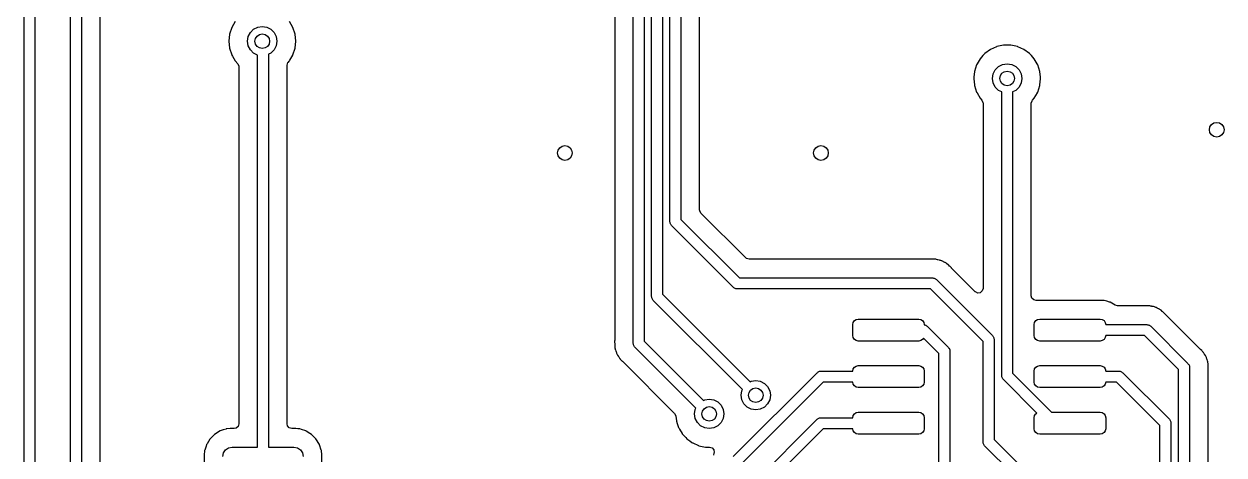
# Model space of a CAD drawing. Extents: x 51 to 243, y -135 to -54.
# Drawn here: x 51.92 to 84.66, y -84.43 to -72.68 of the extents above; entities that cross this region are included whole.
import ezdxf

# ---------------------------------------------------------------- set-up
doc = ezdxf.new("R2010")
doc.units = 0
doc.layers.add('BLACK', color=7, linetype='CONTINUOUS')

msp = doc.modelspace()

# ---------------------------------------------------------------- linework, layer by layer
at = {"layer": 'BLACK', "linetype": 'CONTINUOUS'}
for p, q in [((68.5415, -81.3915), (68.5415, -56.1462)), ((68.8415, -56.2788), (68.8415, -81.3293)), ((68.033, -57.4911), (68.033, -81.3094)), ((51.92, -100.33), (51.92, -58.166)), ((52.22, -58.2281), (52.22, -100.268)), ((69.041, -80.113), (69.041, -58.1186)), ((69.341, -58.1807), (69.341, -80.0508)), ((69.5405, -78.0725), (69.5405, -58.3255)), ((69.8405, -58.3877), (69.8405, -78.0103)), ((53.19, -94.996), (53.19, -63.246)), ((53.49, -63.3081), (53.49, -94.9339)), ((53.9985, -94.671), (53.9985, -63.5709)), ((70.349, -77.7475), (70.349, -65.6471)), ((57.681, -72.6151), (57.5855, -72.7804)), ((59.2545, -72.7804), (59.159, -72.6151)), ((57.5258, -72.9686), (57.5073, -73.1446)), ((57.5265, -72.9621), (57.5258, -72.9686)), ((57.5258, -72.9686), (57.5258, -72.9686)), ((57.5855, -72.7804), (57.5265, -72.9621)), ((58.0396, -73.0284), (58.0964, -72.9169)), ((58.0964, -72.9169), (58.1849, -72.8284)), ((58.1849, -72.8284), (58.2964, -72.7716)), ((58.2964, -72.7716), (58.42, -72.752)), ((58.42, -72.752), (58.5436, -72.7716)), ((58.5436, -72.7716), (58.6551, -72.8284)), ((58.6551, -72.8284), (58.7436, -72.9169)), ((58.7436, -72.9169), (58.8004, -73.0284)), ((59.3135, -72.9621), (59.2545, -72.7804)), ((59.3142, -72.9686), (59.3135, -72.9621)), ((59.3327, -73.1446), (59.3142, -72.9686)), ((59.3142, -72.9686), (59.3142, -72.9686)), ((57.5073, -73.1446), (57.5065, -73.152)), ((57.5065, -73.152), (57.5072, -73.1586)), ((57.5072, -73.1586), (57.5254, -73.3319)), ((58.02, -73.152), (58.0396, -73.0284)), ((58.0396, -73.2756), (58.02, -73.152)), ((58.0964, -73.3871), (58.0396, -73.2756)), ((58.8004, -73.2756), (58.7436, -73.3871)), ((58.8004, -73.0284), (58.82, -73.152)), ((58.82, -73.152), (58.8004, -73.2756)), ((59.3146, -73.3319), (59.3328, -73.1586)), ((59.3335, -73.152), (59.3327, -73.1446)), ((59.3328, -73.1586), (59.3335, -73.152)), ((78.4517, -73.3019), (78.2893, -73.3742)), ((78.4577, -73.2992), (78.4517, -73.3019)), ((78.4517, -73.3019), (78.4517, -73.3019)), ((78.5511, -73.2794), (78.4577, -73.2992)), ((78.6381, -73.2609), (78.5511, -73.2794)), ((78.6445, -73.2595), (78.6381, -73.2609)), ((78.6381, -73.2609), (78.6381, -73.2609)), ((78.8355, -73.2595), (78.6445, -73.2595)), ((78.8419, -73.2609), (78.8355, -73.2595)), ((78.9289, -73.2794), (78.8419, -73.2609)), ((78.8419, -73.2609), (78.8419, -73.2609)), ((79.0223, -73.2992), (78.9289, -73.2794)), ((79.0283, -73.3019), (79.0223, -73.2992)), ((79.1907, -73.3742), (79.0283, -73.3019)), ((79.0283, -73.3019), (79.0283, -73.3019)), ((57.5254, -73.3319), (57.5265, -73.3419)), ((57.5265, -73.3419), (57.5855, -73.5236)), ((57.5855, -73.5236), (57.5888, -73.5293)), ((57.5888, -73.5293), (57.5888, -73.5293)), ((57.5888, -73.5293), (57.6059, -73.5589)), ((57.6059, -73.5589), (57.681, -73.6889)), ((58.1849, -73.4756), (58.0964, -73.3871)), ((58.29, -73.5292), (58.1849, -73.4756)), ((58.29, -84.22), (58.29, -73.5292)), ((58.6551, -73.4756), (58.59, -73.5088)), ((58.59, -73.5088), (58.59, -84.22)), ((58.7436, -73.3871), (58.6551, -73.4756)), ((59.1691, -73.6716), (59.2512, -73.5293)), ((59.2512, -73.5293), (59.2545, -73.5236)), ((59.2512, -73.5293), (59.2512, -73.5293)), ((59.2545, -73.5236), (59.3135, -73.3419)), ((59.3135, -73.3419), (59.3146, -73.3319)), ((78.001, -73.6311), (77.9717, -73.6818)), ((78.0791, -73.5443), (78.001, -73.6311)), ((78.1243, -73.494), (78.0791, -73.5443)), ((78.1287, -73.4891), (78.1243, -73.494)), ((78.1243, -73.494), (78.1243, -73.494)), ((78.2832, -73.3769), (78.1287, -73.4891)), ((78.2893, -73.3742), (78.2832, -73.3769)), ((78.2893, -73.3742), (78.2893, -73.3742)), ((79.1968, -73.3769), (79.1907, -73.3742)), ((79.1907, -73.3742), (79.1907, -73.3742)), ((79.3513, -73.4891), (79.1968, -73.3769)), ((79.3557, -73.494), (79.3513, -73.4891)), ((79.4009, -73.5443), (79.3557, -73.494)), ((79.3557, -73.494), (79.3557, -73.494)), ((79.479, -73.6311), (79.4009, -73.5443)), ((79.5083, -73.6818), (79.479, -73.6311)), ((57.681, -73.6889), (57.7491, -73.7647)), ((57.7491, -73.7647), (57.7799, -73.8287)), ((57.7799, -73.8287), (57.7815, -73.849)), ((57.7815, -73.849), (57.7815, -83.5855)), ((59.0985, -73.8045), (59.1185, -73.7364)), ((59.0985, -83.5855), (59.0985, -73.8045)), ((59.1185, -73.7364), (59.1309, -73.7202)), ((59.1309, -73.7202), (59.1546, -73.6939)), ((59.1546, -73.6939), (59.159, -73.6889)), ((59.159, -73.6889), (59.1691, -73.6716)), ((77.8465, -73.9781), (77.8458, -73.9846)), ((77.9055, -73.7964), (77.8465, -73.9781)), ((77.9238, -73.7647), (77.9055, -73.7964)), ((77.9717, -73.6818), (77.9238, -73.7647)), ((78.3596, -74.0444), (78.4164, -73.9329)), ((78.4164, -73.9329), (78.5049, -73.8444)), ((78.5049, -73.8444), (78.6164, -73.7876)), ((78.6164, -73.7876), (78.74, -73.768)), ((78.74, -73.768), (78.8636, -73.7876)), ((78.8636, -73.7876), (78.9751, -73.8444)), ((78.9751, -73.8444), (79.0636, -73.9329)), ((79.0636, -73.9329), (79.1204, -74.0444)), ((79.5562, -73.7647), (79.5083, -73.6818)), ((79.5745, -73.7964), (79.5562, -73.7647)), ((79.6335, -73.9781), (79.5745, -73.7964)), ((79.6342, -73.9846), (79.6335, -73.9781)), ((77.8308, -74.1275), (77.8265, -74.168)), ((77.8265, -74.168), (77.8272, -74.1746)), ((77.8272, -74.1746), (77.8447, -74.3415)), ((77.8458, -73.9846), (77.8308, -74.1275)), ((77.8458, -73.9846), (77.8458, -73.9846)), ((78.34, -74.168), (78.3596, -74.0444)), ((78.3596, -74.2916), (78.34, -74.168)), ((78.4164, -74.4031), (78.3596, -74.2916)), ((79.1204, -74.2916), (79.0636, -74.4031)), ((79.1204, -74.0444), (79.14, -74.168)), ((79.14, -74.168), (79.1204, -74.2916)), ((79.6492, -74.1275), (79.6342, -73.9846)), ((79.6342, -73.9846), (79.6342, -73.9846)), ((79.6353, -74.3415), (79.6528, -74.1746)), ((79.6535, -74.168), (79.6492, -74.1275)), ((79.6528, -74.1746), (79.6535, -74.168)), ((77.8447, -74.3415), (77.8465, -74.3579)), ((77.8465, -74.3579), (77.9055, -74.5396)), ((77.9055, -74.5396), (77.9088, -74.5453)), ((77.9088, -74.5453), (77.9088, -74.5453)), ((77.9088, -74.5453), (77.9171, -74.5596)), ((77.9171, -74.5596), (78.001, -74.7049)), ((78.5049, -74.4916), (78.4164, -74.4031)), ((78.59, -74.535), (78.5049, -74.4916)), ((78.59, -82.2644), (78.59, -74.535)), ((78.9751, -74.4916), (78.89, -74.535)), ((78.89, -74.535), (78.89, -82.2023)), ((79.0636, -74.4031), (78.9751, -74.4916)), ((79.479, -74.7049), (79.5629, -74.5596)), ((79.5629, -74.5596), (79.5712, -74.5453)), ((79.5712, -74.5453), (79.5745, -74.5396)), ((79.5712, -74.5453), (79.5712, -74.5453)), ((79.5745, -74.5396), (79.6335, -74.3579)), ((79.6335, -74.3579), (79.6353, -74.3415)), ((78.001, -74.7049), (78.0483, -74.7575)), ((78.0483, -74.7575), (78.0491, -74.7584)), ((78.0491, -74.7584), (78.0799, -74.8225)), ((78.0799, -74.8225), (78.0815, -74.8428)), ((78.0815, -74.8428), (78.0815, -79.8941)), ((79.3985, -74.8428), (79.4185, -74.7746)), ((79.3985, -80.094), (79.3985, -74.8428)), ((79.4185, -74.7746), (79.4309, -74.7584)), ((79.4309, -74.7584), (79.4317, -74.7575)), ((79.4317, -74.7575), (79.479, -74.7049)), ((70.3519, -77.7743), (70.349, -77.7475)), ((70.3859, -77.8366), (70.3519, -77.7743)), ((71.6099, -79.0606), (70.3859, -77.8366)), ((69.5456, -78.0916), (69.5405, -78.0725)), ((69.5456, -78.1113), (69.5456, -78.0916)), ((69.5555, -78.1284), (69.5456, -78.1113)), ((69.5606, -78.1475), (69.5555, -78.1284)), ((69.5745, -78.1614), (69.5606, -78.1475)), ((69.5844, -78.1785), (69.5745, -78.1614)), ((71.2679, -79.8621), (69.5844, -78.1785)), ((69.8405, -78.0103), (71.4361, -79.606)), ((71.6308, -79.0775), (71.6099, -79.0606)), ((71.6989, -79.0975), (71.6308, -79.0775)), ((76.671, -79.0975), (71.6989, -79.0975)), ((76.6829, -79.0969), (76.671, -79.0975)), ((76.7288, -79.0926), (76.6829, -79.0969)), ((76.7367, -79.0938), (76.7288, -79.0926)), ((76.75, -79.0959), (76.7367, -79.0938)), ((76.7697, -79.0975), (76.75, -79.0959)), ((76.7912, -79.0975), (76.7697, -79.0975)), ((76.8079, -79.1018), (76.7912, -79.0975)), ((76.8359, -79.109), (76.8079, -79.1018)), ((76.8476, -79.1114), (76.8359, -79.109)), ((76.8932, -79.1186), (76.8476, -79.1114)), ((76.9129, -79.1271), (76.8932, -79.1186)), ((76.9316, -79.1335), (76.9129, -79.1271)), ((76.9523, -79.1389), (76.9316, -79.1335)), ((76.9593, -79.1427), (76.9523, -79.1389)), ((76.9928, -79.1611), (76.9593, -79.1427)), ((76.9593, -79.1427), (76.9593, -79.1427)), ((77.0035, -79.1663), (76.9928, -79.1611)), ((77.0386, -79.1815), (77.0035, -79.1663)), ((77.0459, -79.1847), (77.0386, -79.1815)), ((77.0386, -79.1815), (77.0386, -79.1815)), ((77.0521, -79.1896), (77.0459, -79.1847)), ((77.0628, -79.1978), (77.0521, -79.1896)), ((77.0793, -79.2087), (77.0628, -79.1978)), ((77.0912, -79.2152), (77.0793, -79.2087)), ((77.0981, -79.219), (77.0912, -79.2152)), ((77.129, -79.248), (77.0981, -79.219)), ((77.1318, -79.2506), (77.129, -79.248)), ((77.1408, -79.2584), (77.1318, -79.2506)), ((77.1443, -79.2611), (77.1408, -79.2584)), ((77.1649, -79.2816), (77.1443, -79.2611)), ((77.1677, -79.2844), (77.1649, -79.2816)), ((77.181, -79.2968), (77.1677, -79.2844)), ((77.2194, -79.3329), (77.181, -79.2968)), ((77.2237, -79.3396), (77.2194, -79.3329)), ((77.2317, -79.3484), (77.2237, -79.3396)), ((77.2237, -79.3396), (77.2237, -79.3396)), ((77.8664, -79.9831), (77.2317, -79.3484)), ((71.285, -79.8719), (71.2679, -79.8621)), ((71.299, -79.8859), (71.285, -79.8719)), ((71.4361, -79.606), (76.708, -79.606)), ((76.708, -79.606), (76.7271, -79.6111)), ((76.7271, -79.6111), (76.7468, -79.6111)), ((76.7468, -79.6111), (76.7639, -79.621)), ((76.7639, -79.621), (76.783, -79.6261)), ((76.783, -79.6261), (76.797, -79.6401)), ((76.797, -79.6401), (76.8141, -79.6499)), ((76.8141, -79.6499), (78.3381, -81.1739)), ((69.0461, -80.132), (69.041, -80.113)), ((69.0461, -80.1518), (69.0461, -80.132)), ((69.056, -80.1689), (69.0461, -80.1518)), ((69.0611, -80.188), (69.056, -80.1689)), ((69.075, -80.2019), (69.0611, -80.188)), ((69.341, -80.0508), (71.7288, -82.4387)), ((71.3181, -79.891), (71.299, -79.8859)), ((71.3352, -79.9009), (71.3181, -79.891)), ((71.3549, -79.9009), (71.3352, -79.9009)), ((71.374, -79.906), (71.3549, -79.9009)), ((76.6459, -79.906), (71.374, -79.906)), ((78.082, -81.3421), (76.6459, -79.906)), ((77.873, -79.9893), (77.8664, -79.9831)), ((77.9376, -80.0188), (77.873, -79.9893)), ((78.0078, -80.0087), (77.9376, -80.0188)), ((78.0615, -79.9622), (78.0078, -80.0087)), ((78.0815, -79.8941), (78.0615, -79.9622)), ((79.4143, -80.1552), (79.3985, -80.094)), ((79.4649, -80.205), (79.4143, -80.1552)), ((69.0849, -80.219), (69.075, -80.2019)), ((71.5167, -82.6508), (69.0849, -80.219)), ((79.5344, -80.2196), (79.4649, -80.205)), ((79.559, -80.2177), (79.5344, -80.2196)), ((79.5615, -80.2175), (79.559, -80.2177)), ((79.559, -80.2177), (79.559, -80.2177)), ((81.3445, -80.2175), (79.5615, -80.2175)), ((81.3469, -80.2177), (81.3445, -80.2175)), ((81.347, -80.2177), (81.3469, -80.2177)), ((81.3754, -80.2199), (81.347, -80.2177)), ((81.3818, -80.2204), (81.3754, -80.2199)), ((81.3754, -80.2199), (81.3754, -80.2199)), ((81.4611, -80.2435), (81.3818, -80.2204)), ((81.534, -80.2646), (81.4611, -80.2435)), ((81.5416, -80.2669), (81.534, -80.2646)), ((81.534, -80.2646), (81.534, -80.2646)), ((81.5484, -80.2709), (81.5416, -80.2669)), ((81.6821, -80.35), (81.5484, -80.2709)), ((81.5484, -80.2709), (81.5484, -80.2709)), ((81.7463, -80.3675), (81.6821, -80.35)), ((82.513, -80.3675), (81.7463, -80.3675)), ((82.5249, -80.3669), (82.513, -80.3675)), ((82.5708, -80.3626), (82.5249, -80.3669)), ((82.5787, -80.3638), (82.5708, -80.3626)), ((82.592, -80.3659), (82.5787, -80.3638)), ((82.6117, -80.3675), (82.592, -80.3659)), ((82.6332, -80.3675), (82.6117, -80.3675)), ((82.6488, -80.3715), (82.6332, -80.3675)), ((82.6779, -80.379), (82.6488, -80.3715)), ((82.6896, -80.3814), (82.6779, -80.379)), ((82.7352, -80.3886), (82.6896, -80.3814)), ((82.7549, -80.3971), (82.7352, -80.3886)), ((82.7736, -80.4035), (82.7549, -80.3971)), ((82.7943, -80.4089), (82.7736, -80.4035)), ((82.8013, -80.4127), (82.7943, -80.4089)), ((82.8348, -80.4311), (82.8013, -80.4127)), ((82.8013, -80.4127), (82.8013, -80.4127)), ((82.8455, -80.4363), (82.8348, -80.4311)), ((82.8806, -80.4515), (82.8455, -80.4363)), ((82.8879, -80.4547), (82.8806, -80.4515)), ((82.8806, -80.4515), (82.8806, -80.4515)), ((82.8941, -80.4596), (82.8879, -80.4547)), ((82.9048, -80.4678), (82.8941, -80.4596)), ((82.9213, -80.4787), (82.9048, -80.4678)), ((82.9332, -80.4852), (82.9213, -80.4787)), ((82.9401, -80.489), (82.9332, -80.4852)), ((82.971, -80.518), (82.9401, -80.489)), ((82.9738, -80.5206), (82.971, -80.518)), ((82.9828, -80.5284), (82.9738, -80.5206)), ((74.528, -80.876), (74.5394, -80.8186)), ((74.5394, -80.8186), (74.5719, -80.7699)), ((74.5719, -80.7699), (74.6206, -80.7374)), ((74.6206, -80.7374), (74.678, -80.726)), ((74.678, -80.726), (76.328, -80.726)), ((76.328, -80.726), (76.3854, -80.7374)), ((76.3854, -80.7374), (76.4341, -80.7699)), ((76.4341, -80.7699), (76.4666, -80.8186)), ((76.4666, -80.8186), (76.478, -80.876)), ((79.478, -80.876), (79.4894, -80.8186)), ((79.4894, -80.8186), (79.5219, -80.7699)), ((79.5219, -80.7699), (79.5706, -80.7374)), ((79.5706, -80.7374), (79.628, -80.726)), ((79.628, -80.726), (81.278, -80.726)), ((81.278, -80.726), (81.3354, -80.7374)), ((81.3354, -80.7374), (81.3841, -80.7699)), ((81.3841, -80.7699), (81.4166, -80.8186)), ((81.4166, -80.8186), (81.428, -80.876)), ((82.9863, -80.5311), (82.9828, -80.5284)), ((83.0069, -80.5516), (82.9863, -80.5311)), ((83.0097, -80.5544), (83.0069, -80.5516)), ((83.0614, -80.6029), (83.0097, -80.5544)), ((83.0657, -80.6096), (83.0614, -80.6029)), ((83.0737, -80.6184), (83.0657, -80.6096)), ((83.0657, -80.6096), (83.0657, -80.6096)), ((84.0055, -81.5502), (83.0737, -80.6184)), ((74.528, -81.176), (74.528, -80.876)), ((74.5394, -81.2334), (74.528, -81.176)), ((76.478, -80.876), (76.478, -80.8811)), ((76.478, -80.8811), (76.4928, -80.8811)), ((76.4928, -80.8811), (76.5099, -80.891)), ((76.5099, -80.891), (76.529, -80.8961)), ((76.529, -80.8961), (76.543, -80.9101)), ((76.543, -80.9101), (76.5601, -80.9199)), ((76.5601, -80.9199), (77.1341, -81.4939)), ((78.3381, -81.1739), (78.3479, -81.191)), ((79.478, -81.176), (79.478, -80.876)), ((79.4894, -81.2334), (79.478, -81.176)), ((81.428, -81.176), (81.4166, -81.2334)), ((81.428, -80.876), (82.55, -80.876)), ((82.4879, -81.176), (81.428, -81.176)), ((83.416, -82.1041), (82.4879, -81.176)), ((82.55, -80.876), (82.5691, -80.8811)), ((82.5691, -80.8811), (82.5888, -80.8811)), ((82.5888, -80.8811), (82.6059, -80.891)), ((82.6059, -80.891), (82.625, -80.8961)), ((82.625, -80.8961), (82.639, -80.9101)), ((82.639, -80.9101), (82.6561, -80.9199)), ((82.6561, -80.9199), (83.6721, -81.9359)), ((68.0324, -81.3213), (68.0307, -81.329)), ((68.0307, -81.329), (68.0316, -81.3572)), ((68.0316, -81.3572), (68.0329, -81.3998)), ((68.033, -81.3094), (68.0324, -81.3213)), ((68.0329, -81.3998), (68.033, -81.4038)), ((68.033, -81.4038), (68.033, -81.4329)), ((68.033, -81.4329), (68.0335, -81.4373)), ((68.0335, -81.4373), (68.0344, -81.4491)), ((68.0344, -81.4491), (68.0359, -81.4953)), ((68.0359, -81.4953), (68.0416, -81.5148)), ((68.5466, -81.4105), (68.5415, -81.3915)), ((68.5466, -81.4303), (68.5466, -81.4105)), ((68.5564, -81.4474), (68.5466, -81.4303)), ((68.5616, -81.4665), (68.5564, -81.4474)), ((68.5755, -81.4804), (68.5616, -81.4665)), ((68.5854, -81.4975), (68.5755, -81.4804)), ((70.2467, -83.1588), (68.5854, -81.4975)), ((68.8415, -81.3293), (70.4588, -82.9467)), ((74.5719, -81.2821), (74.5394, -81.2334)), ((74.6206, -81.3146), (74.5719, -81.2821)), ((74.678, -81.326), (74.6206, -81.3146)), ((76.328, -81.326), (74.678, -81.326)), ((76.3854, -81.3146), (76.328, -81.326)), ((76.4341, -81.2821), (76.3854, -81.3146)), ((76.4596, -81.2438), (76.4341, -81.2821)), ((76.878, -81.6621), (76.4596, -81.2438)), ((77.1341, -81.4939), (77.1439, -81.511)), ((78.082, -84.074), (78.082, -81.3421)), ((78.3479, -81.191), (78.3619, -81.205)), ((78.3619, -81.205), (78.367, -81.2241)), ((78.367, -81.2241), (78.3769, -81.2412)), ((78.3769, -81.2412), (78.3769, -81.2609)), ((78.3769, -81.2609), (78.382, -81.28)), ((78.382, -81.28), (78.382, -84.0119)), ((79.5219, -81.2821), (79.4894, -81.2334)), ((79.5706, -81.3146), (79.5219, -81.2821)), ((79.628, -81.326), (79.5706, -81.3146)), ((81.278, -81.326), (79.628, -81.326)), ((81.3354, -81.3146), (81.278, -81.326)), ((81.3841, -81.2821), (81.3354, -81.3146)), ((81.4166, -81.2334), (81.3841, -81.2821)), ((68.0416, -81.5148), (68.0419, -81.5159)), ((68.0419, -81.5159), (68.0459, -81.5352)), ((68.0459, -81.5352), (68.0486, -81.5565)), ((68.0486, -81.5565), (68.0515, -81.5639)), ((68.0515, -81.5639), (68.0515, -81.5639)), ((68.0515, -81.5639), (68.0656, -81.5995)), ((68.0656, -81.5995), (68.0694, -81.6107)), ((68.0694, -81.6107), (68.0823, -81.6551)), ((68.0823, -81.6551), (68.0932, -81.6735)), ((68.0932, -81.6735), (68.1019, -81.6913)), ((68.1019, -81.6913), (68.1098, -81.7112)), ((68.1098, -81.7112), (68.1366, -81.748)), ((68.1366, -81.748), (68.137, -81.7486)), ((68.137, -81.7486), (68.1435, -81.7585)), ((68.1435, -81.7585), (68.163, -81.7914)), ((68.163, -81.7914), (68.163, -81.7914)), ((68.163, -81.7914), (68.167, -81.7983)), ((68.167, -81.7983), (68.1822, -81.8134)), ((68.1822, -81.8134), (68.195, -81.8285)), ((68.195, -81.8285), (68.2076, -81.8458)), ((76.878, -90.207), (76.878, -81.6621)), ((77.1439, -81.511), (77.1579, -81.525)), ((77.1579, -81.525), (77.163, -81.5441)), ((77.163, -81.5441), (77.1729, -81.5612)), ((77.1729, -81.5612), (77.1729, -81.5809)), ((77.1729, -81.5809), (77.178, -81.6)), ((77.178, -81.6), (77.178, -90.207)), ((84.0142, -81.5582), (84.0055, -81.5502)), ((84.0498, -81.5876), (84.0142, -81.5582)), ((84.0608, -81.6027), (84.0498, -81.5876)), ((84.0624, -81.605), (84.0608, -81.6027)), ((84.0753, -81.62), (84.0624, -81.605)), ((84.0905, -81.6352), (84.0753, -81.62)), ((84.0945, -81.642), (84.0905, -81.6352)), ((84.114, -81.675), (84.0945, -81.642)), ((84.0945, -81.642), (84.0945, -81.642)), ((84.1205, -81.6849), (84.114, -81.675)), ((84.1476, -81.7222), (84.1205, -81.6849)), ((84.1555, -81.7422), (84.1476, -81.7222)), ((84.1642, -81.7599), (84.1555, -81.7422)), ((84.1751, -81.7784), (84.1642, -81.7599)), ((84.188, -81.8228), (84.1751, -81.7784)), ((84.1919, -81.834), (84.188, -81.8228)), ((84.206, -81.8696), (84.1919, -81.834)), ((68.2076, -81.8458), (68.2408, -81.8732)), ((68.2408, -81.8732), (68.2432, -81.8753)), ((68.2432, -81.8753), (68.252, -81.8832)), ((68.252, -81.8832), (69.669, -83.3003)), ((73.585, -82.1661), (73.6041, -82.161)), ((73.6041, -82.161), (73.6212, -82.1511)), ((73.6212, -82.1511), (73.6409, -82.1511)), ((73.6409, -82.1511), (73.66, -82.146)), ((73.66, -82.146), (74.528, -82.146)), ((74.528, -82.146), (74.5394, -82.0886)), ((74.5394, -82.0886), (74.5719, -82.0399)), ((74.5719, -82.0399), (74.6206, -82.0074)), ((74.6206, -82.0074), (74.678, -81.996)), ((74.678, -81.996), (76.328, -81.996)), ((76.328, -81.996), (76.3854, -82.0074)), ((76.3854, -82.0074), (76.4341, -82.0399)), ((76.4341, -82.0399), (76.4666, -82.0886)), ((76.4666, -82.0886), (76.478, -82.146)), ((76.478, -82.146), (76.478, -82.446)), ((79.478, -82.146), (79.4894, -82.0886)), ((79.478, -82.446), (79.478, -82.146)), ((79.4894, -82.0886), (79.5219, -82.0399)), ((79.5219, -82.0399), (79.5706, -82.0074)), ((79.5706, -82.0074), (79.628, -81.996)), ((79.628, -81.996), (81.278, -81.996)), ((81.278, -81.996), (81.3354, -82.0074)), ((81.3354, -82.0074), (81.3841, -82.0399)), ((81.3841, -82.0399), (81.4166, -82.0886)), ((81.4166, -82.0886), (81.428, -82.146)), ((81.428, -82.146), (81.788, -82.146)), ((81.788, -82.146), (81.8071, -82.1511)), ((81.8071, -82.1511), (81.8268, -82.1511)), ((81.8268, -82.1511), (81.8439, -82.161)), ((81.8439, -82.161), (81.863, -82.1661)), ((83.416, -100.076), (83.416, -82.1041)), ((83.6721, -81.9359), (83.6819, -81.953)), ((83.6819, -81.953), (83.6959, -81.967)), ((83.6959, -81.967), (83.701, -81.9861)), ((83.701, -81.9861), (83.7109, -82.0032)), ((83.7109, -82.0032), (83.7109, -82.0229)), ((83.7109, -82.0229), (83.716, -82.042)), ((83.716, -82.042), (83.716, -100.014)), ((84.2089, -81.8769), (84.206, -81.8696)), ((84.206, -81.8696), (84.206, -81.8696)), ((84.2099, -81.8848), (84.2089, -81.8769)), ((84.2116, -81.8982), (84.2099, -81.8848)), ((84.2099, -81.8848), (84.2099, -81.8848)), ((84.2156, -81.9176), (84.2116, -81.8982)), ((84.2216, -81.9382), (84.2156, -81.9176)), ((84.2229, -81.9801), (84.2216, -81.9382)), ((84.223, -81.9843), (84.2229, -81.9801)), ((84.2239, -81.9962), (84.223, -81.9843)), ((84.2245, -82.0006), (84.2239, -81.9962)), ((84.2245, -82.0297), (84.2245, -82.0006)), ((84.2246, -82.0336), (84.2245, -82.0297)), ((84.2245, -82.1241), (84.2251, -82.1122)), ((84.2245, -99.751), (84.2245, -82.1241)), ((84.2268, -82.1045), (84.2246, -82.0336)), ((84.2251, -82.1122), (84.2268, -82.1045)), ((84.2251, -82.1122), (84.2251, -82.1122)), ((71.2679, -84.4759), (73.5539, -82.1899)), ((73.7221, -82.446), (71.524, -84.6441)), ((71.7288, -82.4387), (71.7584, -82.4236)), ((71.7584, -82.4236), (71.882, -82.404)), ((71.882, -82.404), (72.0056, -82.4236)), ((72.0056, -82.4236), (72.1171, -82.4804)), ((72.1171, -82.4804), (72.2056, -82.5689)), ((73.5539, -82.1899), (73.571, -82.1801)), ((73.571, -82.1801), (73.585, -82.1661)), ((74.528, -82.446), (73.7221, -82.446)), ((74.5394, -82.5034), (74.528, -82.446)), ((76.478, -82.446), (76.4666, -82.5034)), ((78.5951, -82.2835), (78.59, -82.2644)), ((78.5951, -82.3032), (78.5951, -82.2835)), ((78.605, -82.3204), (78.5951, -82.3032)), ((78.6101, -82.3394), (78.605, -82.3204)), ((78.6241, -82.3534), (78.6101, -82.3394)), ((78.6339, -82.3705), (78.6241, -82.3534)), ((79.5528, -83.2893), (78.6339, -82.3705)), ((78.89, -82.2023), (79.9537, -83.266)), ((79.4894, -82.5034), (79.478, -82.446)), ((81.428, -82.446), (81.4166, -82.5034)), ((81.7259, -82.446), (81.428, -82.446)), ((82.908, -83.6281), (81.7259, -82.446)), ((81.863, -82.1661), (81.877, -82.1801)), ((81.877, -82.1801), (81.8941, -82.1899)), ((81.8941, -82.1899), (83.1641, -83.4599)), ((71.482, -82.804), (71.5016, -82.6804)), ((71.5016, -82.9276), (71.482, -82.804)), ((71.5016, -82.6804), (71.5167, -82.6508)), ((72.2056, -82.5689), (72.2624, -82.6804)), ((72.2624, -82.6804), (72.282, -82.804)), ((72.282, -82.804), (72.2624, -82.9276)), ((74.5719, -82.5521), (74.5394, -82.5034)), ((74.6206, -82.5846), (74.5719, -82.5521)), ((74.678, -82.596), (74.6206, -82.5846)), ((76.328, -82.596), (74.678, -82.596)), ((76.3854, -82.5846), (76.328, -82.596)), ((76.4341, -82.5521), (76.3854, -82.5846)), ((76.4666, -82.5034), (76.4341, -82.5521)), ((79.5219, -82.5521), (79.4894, -82.5034)), ((79.5706, -82.5846), (79.5219, -82.5521)), ((79.628, -82.596), (79.5706, -82.5846)), ((81.278, -82.596), (79.628, -82.596)), ((81.3354, -82.5846), (81.278, -82.596)), ((81.3841, -82.5521), (81.3354, -82.5846)), ((81.4166, -82.5034), (81.3841, -82.5521)), ((70.4588, -82.9467), (70.4884, -82.9316)), ((70.4884, -82.9316), (70.612, -82.912)), ((70.612, -82.912), (70.7356, -82.9316)), ((70.7356, -82.9316), (70.8471, -82.9884)), ((70.8471, -82.9884), (70.9356, -83.0769)), ((70.9356, -83.0769), (70.9924, -83.1884)), ((71.5584, -83.0391), (71.5016, -82.9276)), ((71.6469, -83.1276), (71.5584, -83.0391)), ((71.7584, -83.1844), (71.6469, -83.1276)), ((72.1171, -83.1276), (72.0056, -83.1844)), ((72.2056, -83.0391), (72.1171, -83.1276)), ((72.2624, -82.9276), (72.2056, -83.0391)), ((69.669, -83.3003), (69.7031, -83.3626)), ((69.7031, -83.3626), (69.7052, -83.3762)), ((69.7052, -83.3762), (69.7185, -83.5019)), ((70.212, -83.312), (70.2316, -83.1884)), ((70.2316, -83.4356), (70.212, -83.312)), ((70.2316, -83.1884), (70.2467, -83.1588)), ((70.2884, -83.5471), (70.2316, -83.4356)), ((70.9924, -83.4356), (70.9356, -83.5471)), ((70.9924, -83.1884), (71.012, -83.312)), ((71.012, -83.312), (70.9924, -83.4356)), ((71.882, -83.204), (71.7584, -83.1844)), ((71.7929, -85.221), (73.5539, -83.4599)), ((72.0056, -83.1844), (71.882, -83.204)), ((73.5539, -83.4599), (73.571, -83.4501)), ((73.571, -83.4501), (73.585, -83.4361)), ((73.585, -83.4361), (73.6041, -83.431)), ((73.6041, -83.431), (73.6212, -83.4211)), ((73.6212, -83.4211), (73.6409, -83.4211)), ((73.6409, -83.4211), (73.66, -83.416)), ((73.66, -83.416), (74.528, -83.416)), ((74.528, -83.416), (74.5394, -83.3586)), ((74.5394, -83.3586), (74.5719, -83.3099)), ((74.5719, -83.3099), (74.6206, -83.2774)), ((74.6206, -83.2774), (74.678, -83.266)), ((74.678, -83.266), (76.328, -83.266)), ((76.328, -83.266), (76.3854, -83.2774)), ((76.3854, -83.2774), (76.4341, -83.3099)), ((76.4341, -83.3099), (76.4666, -83.3586)), ((76.4666, -83.3586), (76.478, -83.416)), ((76.478, -83.416), (76.478, -83.716)), ((79.478, -83.416), (79.4894, -83.3586)), ((79.478, -83.716), (79.478, -83.416)), ((79.4894, -83.3586), (79.5219, -83.3099)), ((79.5219, -83.3099), (79.5528, -83.2893)), ((79.9537, -83.266), (81.278, -83.266)), ((81.278, -83.266), (81.3354, -83.2774)), ((81.3354, -83.2774), (81.3841, -83.3099)), ((81.3841, -83.3099), (81.4166, -83.3586)), ((81.4166, -83.3586), (81.428, -83.416)), ((81.428, -83.416), (81.428, -83.716)), ((83.1641, -83.4599), (83.1739, -83.477)), ((57.2711, -83.7784), (57.1207, -83.8715)), ((57.3524, -83.7513), (57.2711, -83.7784)), ((57.4323, -83.7247), (57.3524, -83.7513)), ((57.4388, -83.7225), (57.4323, -83.7247)), ((57.4323, -83.7247), (57.4323, -83.7247)), ((57.4457, -83.7218), (57.4388, -83.7225)), ((57.5413, -83.7118), (57.4457, -83.7218)), ((57.4457, -83.7218), (57.4457, -83.7218)), ((57.5414, -83.7118), (57.5413, -83.7118)), ((57.5446, -83.7115), (57.5414, -83.7118)), ((57.6555, -83.7115), (57.5446, -83.7115)), ((57.7078, -83.7001), (57.6555, -83.7115)), ((57.7615, -83.6536), (57.7078, -83.7001)), ((57.7815, -83.5855), (57.7615, -83.6536)), ((59.1099, -83.6378), (59.0985, -83.5855)), ((59.1564, -83.6915), (59.1099, -83.6378)), ((59.2245, -83.7115), (59.1564, -83.6915)), ((59.3354, -83.7115), (59.2245, -83.7115)), ((59.3862, -83.7167), (59.3354, -83.7115)), ((59.433, -83.7215), (59.3862, -83.7167)), ((59.4399, -83.7222), (59.433, -83.7215)), ((59.433, -83.7215), (59.433, -83.7215)), ((59.4464, -83.7244), (59.4399, -83.7222)), ((59.4936, -83.74), (59.4464, -83.7244)), ((59.4464, -83.7244), (59.4464, -83.7244)), ((59.6077, -83.7779), (59.4936, -83.74)), ((59.614, -83.7817), (59.6077, -83.7779)), ((59.7189, -83.8464), (59.614, -83.7817)), ((59.614, -83.7817), (59.614, -83.7817)), ((69.7185, -83.5019), (69.7205, -83.5082)), ((69.7205, -83.5082), (69.7205, -83.5082)), ((69.7205, -83.5082), (69.7414, -83.5726)), ((69.7414, -83.5726), (69.7775, -83.6836)), ((69.7775, -83.6836), (69.7808, -83.6893)), ((69.7808, -83.6893), (69.7808, -83.6893)), ((69.7808, -83.6893), (69.8035, -83.7287)), ((69.8035, -83.7287), (69.873, -83.8489)), ((70.3769, -83.6356), (70.2884, -83.5471)), ((70.4884, -83.6924), (70.3769, -83.6356)), ((70.612, -83.712), (70.4884, -83.6924)), ((70.7356, -83.6924), (70.612, -83.712)), ((70.8471, -83.6356), (70.7356, -83.6924)), ((70.9356, -83.5471), (70.8471, -83.6356)), ((73.7221, -83.716), (72.049, -85.3892)), ((74.528, -83.716), (73.7221, -83.716)), ((74.5394, -83.7734), (74.528, -83.716)), ((74.5719, -83.8221), (74.5394, -83.7734)), ((76.4666, -83.7734), (76.4341, -83.8221)), ((76.478, -83.716), (76.4666, -83.7734)), ((79.4894, -83.7734), (79.478, -83.716)), ((79.5219, -83.8221), (79.4894, -83.7734)), ((81.4166, -83.7734), (81.3841, -83.8221)), ((81.428, -83.716), (81.4166, -83.7734)), ((82.908, -100.33), (82.908, -83.6281)), ((83.1739, -83.477), (83.1879, -83.491)), ((83.1879, -83.491), (83.193, -83.5101)), ((83.193, -83.5101), (83.2029, -83.5272)), ((83.2029, -83.5272), (83.2029, -83.5469)), ((83.2029, -83.5469), (83.208, -83.566)), ((83.208, -83.566), (83.208, -100.268)), ((56.9146, -84.1283), (56.9029, -84.1473)), ((56.9919, -84.0029), (56.9146, -84.1283)), ((56.9957, -83.9967), (56.9919, -84.0029)), ((56.9919, -84.0029), (56.9919, -84.0029)), ((57.1207, -83.8715), (56.9957, -83.9967)), ((59.7583, -83.8707), (59.7189, -83.8464)), ((59.8835, -83.9957), (59.7583, -83.8707)), ((59.9765, -84.1461), (59.8835, -83.9957)), ((69.873, -83.8489), (69.8774, -83.8539)), ((69.8774, -83.8539), (69.8774, -83.8539)), ((69.8774, -83.8539), (69.9721, -83.959)), ((69.9721, -83.959), (70.0007, -83.9909)), ((70.0007, -83.9909), (70.0827, -84.0504)), ((70.0827, -84.0504), (70.1389, -84.0912)), ((70.1389, -84.0912), (70.1552, -84.1031)), ((70.1552, -84.1031), (70.1613, -84.1058)), ((70.1613, -84.1058), (70.1613, -84.1058)), ((70.1613, -84.1058), (70.3237, -84.1781)), ((74.6206, -83.8546), (74.5719, -83.8221)), ((74.678, -83.866), (74.6206, -83.8546)), ((76.328, -83.866), (74.678, -83.866)), ((76.3854, -83.8546), (76.328, -83.866)), ((76.4341, -83.8221), (76.3854, -83.8546)), ((78.0871, -84.0931), (78.082, -84.074)), ((78.0871, -84.1128), (78.0871, -84.0931)), ((78.097, -84.1299), (78.0871, -84.1128)), ((78.382, -84.0119), (79.0561, -84.686)), ((79.5706, -83.8546), (79.5219, -83.8221)), ((79.628, -83.866), (79.5706, -83.8546)), ((81.278, -83.866), (79.628, -83.866)), ((81.3354, -83.8546), (81.278, -83.866)), ((81.3841, -83.8221), (81.3354, -83.8546)), ((56.8462, -84.3246), (56.8365, -84.4196)), ((56.8365, -84.4196), (56.8365, -85.7604)), ((56.8465, -84.322), (56.8462, -84.3246)), ((56.8472, -84.3151), (56.8465, -84.322)), ((56.8465, -84.322), (56.8465, -84.322)), ((56.8508, -84.3044), (56.8472, -84.3151)), ((56.8887, -84.1901), (56.8508, -84.3044)), ((56.9029, -84.1473), (56.8887, -84.1901)), ((57.345, -84.47), (57.364, -84.3743)), ((57.364, -84.3743), (57.4182, -84.2932)), ((57.4182, -84.2932), (57.4993, -84.239)), ((57.4993, -84.239), (57.595, -84.22)), ((57.595, -84.22), (58.29, -84.22)), ((58.59, -84.22), (59.285, -84.22)), ((59.285, -84.22), (59.3807, -84.239)), ((59.3807, -84.239), (59.4618, -84.2932)), ((59.4618, -84.2932), (59.516, -84.3743)), ((59.516, -84.3743), (59.535, -84.47)), ((59.9789, -84.153), (59.9765, -84.1461)), ((60.0276, -84.2992), (59.9789, -84.153)), ((60.0325, -84.3138), (60.0276, -84.2992)), ((60.0332, -84.3207), (60.0325, -84.3138)), ((60.0432, -84.4163), (60.0332, -84.3207)), ((60.0332, -84.3207), (60.0332, -84.3207)), ((60.0435, -84.4196), (60.0432, -84.4163)), ((60.0435, -85.7604), (60.0435, -84.4196)), ((70.3237, -84.1781), (70.3297, -84.1808)), ((70.3297, -84.1808), (70.4231, -84.2006)), ((70.4231, -84.2006), (70.5101, -84.2191)), ((70.5101, -84.2191), (70.5101, -84.2191)), ((70.5101, -84.2191), (70.5165, -84.2205)), ((70.5165, -84.2205), (70.6211, -84.2205)), ((70.6211, -84.2205), (70.6892, -84.2405)), ((70.6892, -84.2405), (70.7357, -84.2942)), ((70.7314, -84.43), (70.7294, -84.4424)), ((70.7366, -84.3968), (70.7314, -84.43)), ((70.7357, -84.2942), (70.7458, -84.3644)), ((70.7398, -84.3895), (70.7366, -84.3968)), ((70.742, -84.3819), (70.7398, -84.3895)), ((70.7458, -84.3644), (70.741, -84.3816)), ((70.741, -84.3816), (70.742, -84.3819)), ((78.1021, -84.149), (78.097, -84.1299)), ((78.1161, -84.163), (78.1021, -84.149)), ((78.1259, -84.1801), (78.1161, -84.163)), ((78.8879, -84.9421), (78.1259, -84.1801))]:
    msp.add_line(p, q, dxfattribs=at)
at = {"layer": 'BLACK'}
for centre in [(58.42, -73.152), (78.74, -74.168), (84.455, -75.565), (66.675, -76.2), (73.66, -76.2), (71.882, -82.804), (70.612, -83.312)]:
    msp.add_circle(centre, 0.2, dxfattribs=at)

doc.saveas('drawing.dxf')
